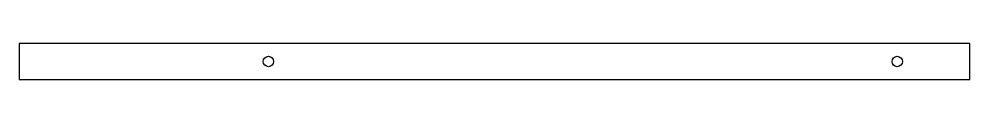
# Model space of a CAD drawing. Header units: millimetres. Extents: x -915 to 915, y 0 to 70.
import ezdxf

# ---------------------------------------------------------------- set-up
doc = ezdxf.new("R2010")
doc.units = ezdxf.units.MM
doc.layers.add('DXF_Temp', color=7, linetype='CONTINUOUS')

msp = doc.modelspace()

# ---------------------------------------------------------------- linework, layer by layer
at = {"layer": 'DXF_Temp'}
for p, q in [((-915, 70), (-915, 0)), ((915, 70), (-915, 70)), ((915, 0), (915, 70)), ((-915, 0), (915, 0))]:
    msp.add_line(p, q, dxfattribs=at)
for centre in [(-435, 35), (775, 35)]:
    msp.add_circle(centre, 10, dxfattribs=at)

doc.saveas('drawing.dxf')
